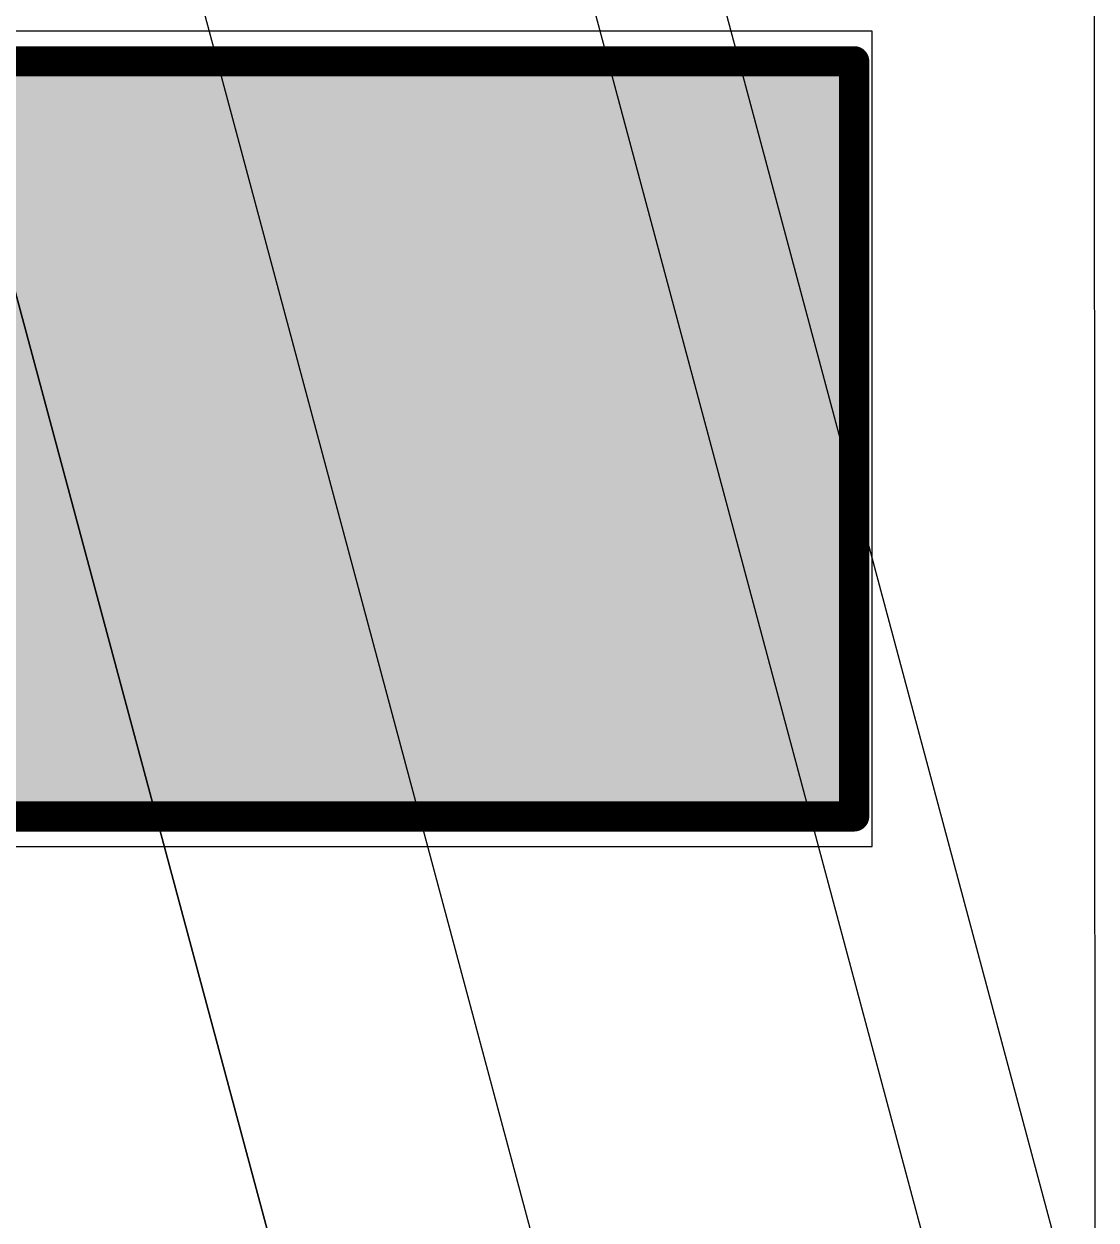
# Model space of a CAD drawing. Header units: inches. Extents: x -27 to 142, y -1 to 42.
# Drawn here: x -2.98 to 4.11, y 14.78 to 22.7 of the extents above; entities that cross this region are included whole.
import ezdxf

# ---------------------------------------------------------------- set-up
doc = ezdxf.new("R2010")
doc.units = ezdxf.units.IN
for name, color, linetype in [('Bottom Layer', 5, 'Continuous'), ('Bottom Solder', 6, 'Continuous'), ('Mechanical 13', 56, 'Continuous'), ('Mechanical 15', 56, 'Continuous'), ('Top Overlay', 2, 'Continuous'), ('Top Solder', 216, 'Continuous')]:
    doc.layers.add(name, color=color, linetype=linetype)

# ---------------------------------------------------------------- blocks, each defined once
blk = doc.blocks.new('I___________________755')
at = {"layer": 'Bottom Layer'}
blk.add_hatch(color=5, dxfattribs=at).paths.add_polyline_path([(-13, 2.5), (13, 2.5), (13, -2.5), (-13, -2.5)])
at = {"layer": 'Bottom Solder'}
blk.add_hatch(color=6, dxfattribs=at).paths.add_polyline_path([(-13.05, 2.55), (13.05, 2.55), (13.05, -2.55), (-13.05, -2.55)])
at = {"layer": 'Mechanical 13'}
for points in [[(-13.081, 2.5, 0.2, 0.2, 0), (-13.081, -2.5, 0.2, 0.2, 0)], [(13.081, 2.5, 0.2, 0.2, 0), (-13.081, 2.5, 0.2, 0.2, 0)], [(13.081, -2.5, 0.2, 0.2, 0), (-13.081, -2.5, 0.2, 0.2, 0)]]:
    blk.add_lwpolyline(points, format="xyseb", dxfattribs=at)
for points in [[(-13.131, 2.5, 0.1, 0.1, 1), (-13.031, 2.5, 0.1, 0.1, 1)], [(-13.131, 2.5, 0.1, 0.1, 1), (-13.031, 2.5, 0.1, 0.1, 1)], [(-13.131, -2.5, 0.1, 0.1, 1), (-13.031, -2.5, 0.1, 0.1, 1)], [(-13.131, -2.5, 0.1, 0.1, 1), (-13.031, -2.5, 0.1, 0.1, 1)]]:
    blk.add_lwpolyline(points, format="xyseb", close=True, dxfattribs=at)
at = {"layer": 'Mechanical 15'}
for points in [[(13.081, 2.5, 0.2, 0.2, 0), (-13.081, 2.5, 0.2, 0.2, 0)], [(-13.081, 2.5, 0.2, 0.2, 0), (-13.081, -2.5, 0.2, 0.2, 0)], [(13.081, -2.5, 0.2, 0.2, 0), (-13.081, -2.5, 0.2, 0.2, 0)]]:
    blk.add_lwpolyline(points, format="xyseb", dxfattribs=at)
for points in [[(-13.131, 2.5, 0.1, 0.1, 1), (-13.031, 2.5, 0.1, 0.1, 1)], [(-13.131, 2.5, 0.1, 0.1, 1), (-13.031, 2.5, 0.1, 0.1, 1)], [(-13.131, -2.5, 0.1, 0.1, 1), (-13.031, -2.5, 0.1, 0.1, 1)], [(-13.131, -2.5, 0.1, 0.1, 1), (-13.031, -2.5, 0.1, 0.1, 1)]]:
    blk.add_lwpolyline(points, format="xyseb", close=True, dxfattribs=at)

msp = doc.modelspace()

# ---------------------------------------------------------------- linework, layer by layer
at = {"layer": 'Bottom Layer'}
for p, q in [((2.63, 22.65), (-23.77, 22.65)), ((2.63, 17.25), (2.63, 22.65)), ((-23.77, 17.25), (2.63, 17.25))]:
    msp.add_line(p, q, dxfattribs=at)
at = {"layer": 'Top Overlay'}
msp.add_line((4.11, 1.78), (4.0998, 27.1565), dxfattribs=at)
at = {"layer": 'Top Solder'}
for p, q in [((-2.7089, 26.2095), (3.9459, 1.3367)), ((4.1117, 10.3906), (0.4369, 24.118)), ((1.4916, 23.4095), (4.1104, 13.6289)), ((-3.0718, 21.0416), (1.3187, 4.69)), ((1.3187, 4.69), (-3.0718, 21.0416))]:
    msp.add_line(p, q, dxfattribs=at)

# ---------------------------------------------------------------- block references
at = {"rotation": 180}
msp.add_blockref('I___________________755', (-10.57, 19.95), dxfattribs=at)

doc.saveas('drawing.dxf')
